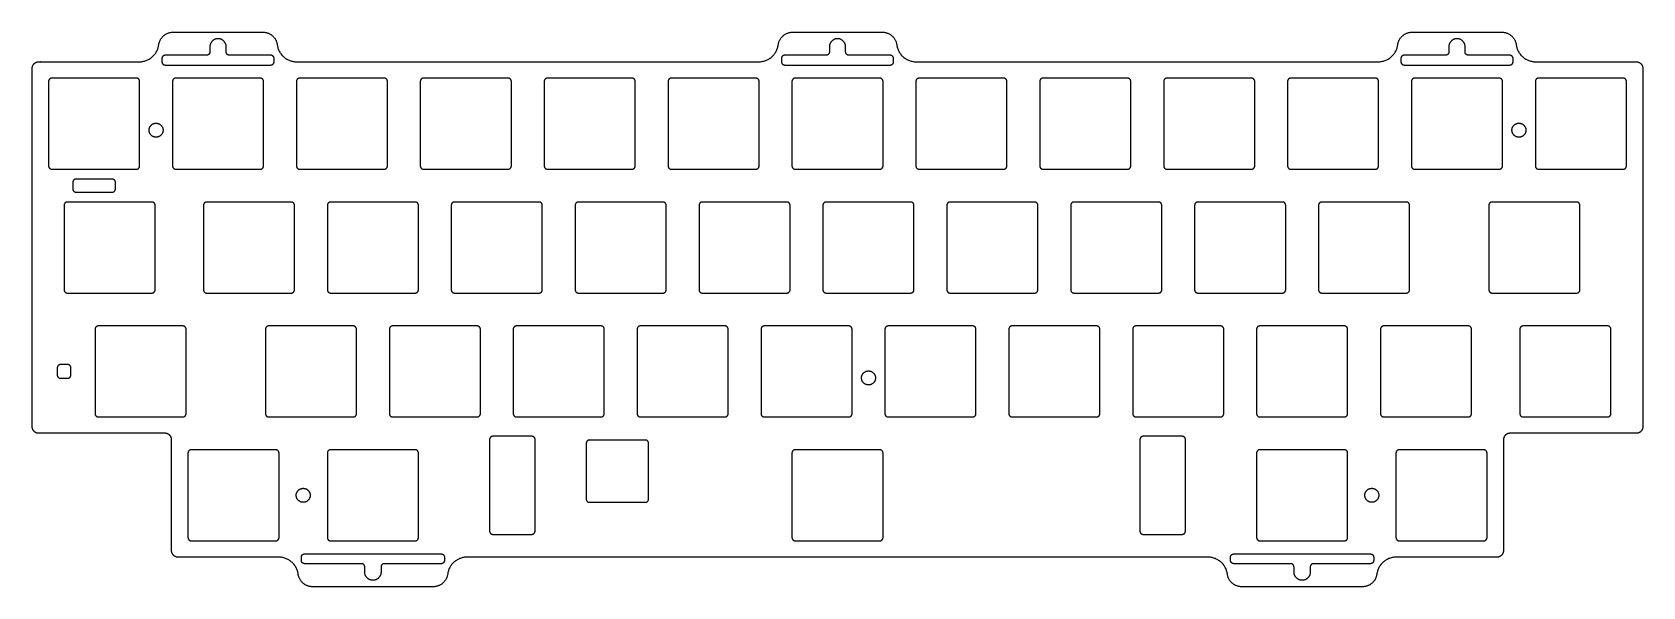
# Model space of a CAD drawing. Header units: millimetres. Extents: x -1987 to -1739, y 250 to 336.
import ezdxf

# ---------------------------------------------------------------- set-up
doc = ezdxf.new("R2010")
doc.units = ezdxf.units.MM
doc.layers.add('默认', color=7, linetype='Continuous', true_color=0xffffff)

msp = doc.modelspace()

# ---------------------------------------------------------------- linework, layer by layer
at = {"layer": '默认'}
for p, q in [((-1959.81, 331.96), (-1966.18, 331.96)), ((-1949.94, 331.96), (-1956.31, 331.96)), ((-1864.56, 331.96), (-1870.93, 331.96)), ((-1854.69, 331.96), (-1861.06, 331.96)), ((-1769.31, 331.96), (-1775.68, 331.96)), ((-1759.44, 331.96), (-1765.81, 331.96)), ((-1966.68, 331.46), (-1966.68, 330.96)), ((-1966.18, 330.46), (-1949.94, 330.46)), ((-1949.44, 330.96), (-1949.44, 331.46)), ((-1871.43, 331.46), (-1871.43, 330.96)), ((-1870.93, 330.46), (-1854.69, 330.46)), ((-1854.19, 330.96), (-1854.19, 331.46)), ((-1776.18, 331.46), (-1776.18, 330.96)), ((-1775.68, 330.46), (-1759.44, 330.46)), ((-1758.94, 330.96), (-1758.94, 331.46)), ((-1980.4, 312.41), (-1980.4, 311.41)), ((-1974.33, 312.91), (-1979.9, 312.91)), ((-1973.83, 311.41), (-1973.83, 312.41)), ((-1979.9, 310.91), (-1974.33, 310.91)), ((-1944.75, 255.27), (-1923.75, 255.27)), ((-1801.88, 255.27), (-1780.87, 255.27)), ((-1945.25, 254.27), (-1945.25, 254.77)), ((-1936, 253.77), (-1944.75, 253.77)), ((-1923.75, 253.77), (-1932.5, 253.77)), ((-1923.25, 254.77), (-1923.25, 254.27)), ((-1802.38, 254.27), (-1802.38, 254.77)), ((-1793.12, 253.77), (-1801.88, 253.77)), ((-1780.88, 253.77), (-1789.62, 253.77)), ((-1780.37, 254.77), (-1780.37, 254.27))]:
    msp.add_line(p, q, dxfattribs=at)
for points in [[(-1981.18, 284.39), (-1981.73, 284.39), (-1982.28, 284.39)], [(-1982.28, 282.29), (-1981.73, 282.29), (-1981.18, 282.29)], [(-1892.36, 272.79), (-1900.94, 272.79)], [(-1901.44, 272.29), (-1901.44, 263.71)], [(-1891.86, 263.71), (-1891.86, 272.29)], [(-1900.94, 263.21), (-1892.36, 263.21)]]:
    msp.add_lwpolyline(points, dxfattribs=at)
for points, weights in [([(-1967.17, 333.56), (-1966.91, 335.51), (-1964.94, 335.51)], [1, 0.752772652709, 1]), ([(-1951.18, 335.51), (-1949.21, 335.51), (-1948.95, 333.56)], [1, 0.752772652709, 1]), ([(-1871.92, 333.56), (-1871.66, 335.51), (-1869.69, 335.51)], [1, 0.752772652709, 1]), ([(-1855.93, 335.51), (-1853.96, 335.51), (-1853.7, 333.56)], [1, 0.752772652709, 1]), ([(-1776.67, 333.56), (-1776.41, 335.51), (-1774.44, 335.51)], [1, 0.752772652709, 1]), ([(-1760.68, 335.51), (-1758.71, 335.51), (-1758.45, 333.56)], [1, 0.752772652709, 1]), ([(-1970.15, 330.96), (-1967.52, 330.96), (-1967.17, 333.56)], [1, 0.752772652709, 1]), ([(-1966.18, 331.96), (-1966.68, 331.96), (-1966.68, 331.46)], [1, 0.707106781187, 1]), ([(-1959.31, 332.46), (-1959.31, 331.96), (-1959.81, 331.96)], [1, 0.707106781187, 1]), ([(-1956.31, 331.96), (-1956.81, 331.96), (-1956.81, 332.46)], [1, 0.707106781187, 1]), ([(-1948.95, 333.56), (-1948.6, 330.96), (-1945.98, 330.96)], [1, 0.752772652709, 1]), ([(-1874.9, 330.96), (-1872.27, 330.96), (-1871.92, 333.56)], [1, 0.752772652709, 1]), ([(-1870.93, 331.96), (-1871.43, 331.96), (-1871.43, 331.46)], [1, 0.707106781187, 1]), ([(-1864.06, 332.46), (-1864.06, 331.96), (-1864.56, 331.96)], [1, 0.707106781187, 1]), ([(-1861.06, 331.96), (-1861.56, 331.96), (-1861.56, 332.46)], [1, 0.707106781187, 1]), ([(-1853.7, 333.56), (-1853.35, 330.96), (-1850.73, 330.96)], [1, 0.752772652709, 1]), ([(-1779.65, 330.96), (-1777.02, 330.96), (-1776.67, 333.56)], [1, 0.752772652709, 1]), ([(-1775.68, 331.96), (-1776.18, 331.96), (-1776.18, 331.46)], [1, 0.707106781187, 1]), ([(-1768.81, 332.46), (-1768.81, 331.96), (-1769.31, 331.96)], [1, 0.707106781187, 1]), ([(-1765.81, 331.96), (-1766.31, 331.96), (-1766.31, 332.46)], [1, 0.707106781187, 1]), ([(-1758.45, 333.56), (-1758.1, 330.96), (-1755.48, 330.96)], [1, 0.752772652709, 1]), ([(-1986.63, 329.96), (-1986.63, 330.96), (-1985.63, 330.96)], [1, 0.707106781187, 1]), ([(-1966.68, 330.96), (-1966.68, 330.46), (-1966.18, 330.46)], [1, 0.707106781187, 1]), ([(-1949.94, 330.46), (-1949.44, 330.46), (-1949.44, 330.96)], [1, 0.707106781187, 1]), ([(-1871.43, 330.96), (-1871.43, 330.46), (-1870.93, 330.46)], [1, 0.707106781187, 1]), ([(-1854.69, 330.46), (-1854.19, 330.46), (-1854.19, 330.96)], [1, 0.707106781187, 1]), ([(-1776.18, 330.96), (-1776.18, 330.46), (-1775.68, 330.46)], [1, 0.707106781187, 1]), ([(-1759.44, 330.46), (-1758.94, 330.46), (-1758.94, 330.96)], [1, 0.707106781187, 1]), ([(-1739.99, 330.96), (-1738.99, 330.96), (-1738.99, 329.96)], [1, 0.707106781187, 1]), ([(-1983.61, 328.44), (-1984.11, 328.44), (-1984.11, 327.94)], [1, 0.707106781186, 1]), ([(-1970.11, 327.94), (-1970.11, 328.44), (-1970.61, 328.44)], [1, 0.707106781187, 1]), ([(-1964.56, 328.44), (-1965.06, 328.44), (-1965.06, 327.94)], [1, 0.707106781187, 1]), ([(-1951.06, 327.94), (-1951.06, 328.44), (-1951.56, 328.44)], [1, 0.707106781186, 1]), ([(-1945.51, 328.44), (-1946.01, 328.44), (-1946.01, 327.94)], [1, 0.707106781187, 1]), ([(-1932.01, 327.94), (-1932.01, 328.44), (-1932.51, 328.44)], [1, 0.707106781186, 1]), ([(-1926.46, 328.44), (-1926.96, 328.44), (-1926.96, 327.94)], [1, 0.707106781186, 1]), ([(-1912.96, 327.94), (-1912.96, 328.44), (-1913.46, 328.44)], [1, 0.707106781187, 1]), ([(-1907.41, 328.44), (-1907.91, 328.44), (-1907.91, 327.94)], [1, 0.707106781187, 1]), ([(-1893.91, 327.94), (-1893.91, 328.44), (-1894.41, 328.44)], [1, 0.707106781186, 1]), ([(-1888.36, 328.44), (-1888.86, 328.44), (-1888.86, 327.94)], [1, 0.707106781186, 1]), ([(-1874.86, 327.94), (-1874.86, 328.44), (-1875.36, 328.44)], [1, 0.707106781187, 1]), ([(-1869.31, 328.44), (-1869.81, 328.44), (-1869.81, 327.94)], [1, 0.707106781186, 1]), ([(-1855.81, 327.94), (-1855.81, 328.44), (-1856.31, 328.44)], [1, 0.707106781186, 1]), ([(-1850.26, 328.44), (-1850.76, 328.44), (-1850.76, 327.94)], [1, 0.707106781187, 1]), ([(-1836.76, 327.94), (-1836.76, 328.44), (-1837.26, 328.44)], [1, 0.707106781187, 1]), ([(-1831.21, 328.44), (-1831.71, 328.44), (-1831.71, 327.94)], [1, 0.707106781186, 1]), ([(-1817.71, 327.94), (-1817.71, 328.44), (-1818.21, 328.44)], [1, 0.707106781186, 1]), ([(-1812.16, 328.44), (-1812.66, 328.44), (-1812.66, 327.94)], [1, 0.707106781186, 1]), ([(-1798.66, 327.94), (-1798.66, 328.44), (-1799.16, 328.44)], [1, 0.707106781186, 1]), ([(-1793.11, 328.44), (-1793.61, 328.44), (-1793.61, 327.94)], [1, 0.707106781186, 1]), ([(-1779.61, 327.94), (-1779.61, 328.44), (-1780.11, 328.44)], [1, 0.707106781186, 1]), ([(-1774.06, 328.44), (-1774.56, 328.44), (-1774.56, 327.94)], [1, 0.707106781187, 1]), ([(-1760.56, 327.94), (-1760.56, 328.44), (-1761.06, 328.44)], [1, 0.707106781187, 1]), ([(-1755.01, 328.44), (-1755.51, 328.44), (-1755.51, 327.94)], [1, 0.707106781186, 1]), ([(-1741.51, 327.94), (-1741.51, 328.44), (-1742.01, 328.44)], [1, 0.707106781187, 1]), ([(-1984.11, 314.94), (-1984.11, 314.44), (-1983.61, 314.44)], [1, 0.707106781186, 1]), ([(-1970.61, 314.44), (-1970.11, 314.44), (-1970.11, 314.94)], [1, 0.707106781187, 1]), ([(-1965.06, 314.94), (-1965.06, 314.44), (-1964.56, 314.44)], [1, 0.707106781187, 1]), ([(-1951.56, 314.44), (-1951.06, 314.44), (-1951.06, 314.94)], [1, 0.707106781187, 1]), ([(-1946.01, 314.94), (-1946.01, 314.44), (-1945.51, 314.44)], [1, 0.707106781186, 1]), ([(-1932.51, 314.44), (-1932.01, 314.44), (-1932.01, 314.94)], [1, 0.707106781187, 1]), ([(-1926.96, 314.94), (-1926.96, 314.44), (-1926.46, 314.44)], [1, 0.707106781187, 1]), ([(-1913.46, 314.44), (-1912.96, 314.44), (-1912.96, 314.94)], [1, 0.707106781186, 1]), ([(-1907.91, 314.94), (-1907.91, 314.44), (-1907.41, 314.44)], [1, 0.707106781186, 1]), ([(-1894.41, 314.44), (-1893.91, 314.44), (-1893.91, 314.94)], [1, 0.707106781187, 1]), ([(-1888.86, 314.94), (-1888.86, 314.44), (-1888.36, 314.44)], [1, 0.707106781187, 1]), ([(-1875.36, 314.44), (-1874.86, 314.44), (-1874.86, 314.94)], [1, 0.707106781187, 1]), ([(-1869.81, 314.94), (-1869.81, 314.44), (-1869.31, 314.44)], [1, 0.707106781186, 1]), ([(-1856.31, 314.44), (-1855.81, 314.44), (-1855.81, 314.94)], [1, 0.707106781186, 1]), ([(-1850.76, 314.94), (-1850.76, 314.44), (-1850.26, 314.44)], [1, 0.707106781187, 1]), ([(-1837.26, 314.44), (-1836.76, 314.44), (-1836.76, 314.94)], [1, 0.707106781187, 1]), ([(-1831.71, 314.94), (-1831.71, 314.44), (-1831.21, 314.44)], [1, 0.707106781186, 1]), ([(-1818.21, 314.44), (-1817.71, 314.44), (-1817.71, 314.94)], [1, 0.707106781187, 1]), ([(-1812.66, 314.94), (-1812.66, 314.44), (-1812.16, 314.44)], [1, 0.707106781186, 1]), ([(-1799.16, 314.44), (-1798.66, 314.44), (-1798.66, 314.94)], [1, 0.707106781186, 1]), ([(-1793.61, 314.94), (-1793.61, 314.44), (-1793.11, 314.44)], [1, 0.707106781187, 1]), ([(-1780.11, 314.44), (-1779.61, 314.44), (-1779.61, 314.94)], [1, 0.707106781186, 1]), ([(-1774.56, 314.94), (-1774.56, 314.44), (-1774.06, 314.44)], [1, 0.707106781188, 1]), ([(-1761.06, 314.44), (-1760.56, 314.44), (-1760.56, 314.94)], [1, 0.707106781187, 1]), ([(-1755.51, 314.94), (-1755.51, 314.44), (-1755.01, 314.44)], [1, 0.707106781186, 1]), ([(-1742.01, 314.44), (-1741.51, 314.44), (-1741.51, 314.94)], [1, 0.707106781187, 1]), ([(-1979.9, 312.91), (-1980.4, 312.91), (-1980.4, 312.41)], [1, 0.707106781187, 1]), ([(-1973.83, 312.41), (-1973.83, 312.91), (-1974.33, 312.91)], [1, 0.707106781187, 1]), ([(-1980.4, 311.41), (-1980.4, 310.91), (-1979.9, 310.91)], [1, 0.707106781187, 1]), ([(-1974.33, 310.91), (-1973.83, 310.91), (-1973.83, 311.41)], [1, 0.707106781186, 1]), ([(-1981.23, 309.39), (-1981.73, 309.39), (-1981.73, 308.89)], [1, 0.707106781186, 1]), ([(-1967.73, 308.89), (-1967.73, 309.39), (-1968.23, 309.39)], [1, 0.707106781187, 1]), ([(-1959.8, 309.39), (-1960.3, 309.39), (-1960.3, 308.89)], [1, 0.707106781186, 1]), ([(-1946.3, 308.89), (-1946.3, 309.39), (-1946.8, 309.39)], [1, 0.707106781187, 1]), ([(-1940.75, 309.39), (-1941.25, 309.39), (-1941.25, 308.89)], [1, 0.707106781187, 1]), ([(-1927.25, 308.89), (-1927.25, 309.39), (-1927.75, 309.39)], [1, 0.707106781187, 1]), ([(-1921.7, 309.39), (-1922.2, 309.39), (-1922.2, 308.89)], [1, 0.707106781187, 1]), ([(-1908.2, 308.89), (-1908.2, 309.39), (-1908.7, 309.39)], [1, 0.707106781187, 1]), ([(-1902.65, 309.39), (-1903.15, 309.39), (-1903.15, 308.89)], [1, 0.707106781186, 1]), ([(-1889.15, 308.89), (-1889.15, 309.39), (-1889.65, 309.39)], [1, 0.707106781187, 1]), ([(-1883.6, 309.39), (-1884.1, 309.39), (-1884.1, 308.89)], [1, 0.707106781186, 1]), ([(-1870.1, 308.89), (-1870.1, 309.39), (-1870.6, 309.39)], [1, 0.707106781186, 1]), ([(-1864.55, 309.39), (-1865.05, 309.39), (-1865.05, 308.89)], [1, 0.707106781186, 1]), ([(-1851.05, 308.89), (-1851.05, 309.39), (-1851.55, 309.39)], [1, 0.707106781187, 1]), ([(-1845.5, 309.39), (-1846, 309.39), (-1846, 308.89)], [1, 0.707106781186, 1]), ([(-1832, 308.89), (-1832, 309.39), (-1832.5, 309.39)], [1, 0.707106781188, 1]), ([(-1826.45, 309.39), (-1826.95, 309.39), (-1826.95, 308.89)], [1, 0.707106781187, 1]), ([(-1812.95, 308.89), (-1812.95, 309.39), (-1813.45, 309.39)], [1, 0.707106781187, 1]), ([(-1807.4, 309.39), (-1807.9, 309.39), (-1807.9, 308.89)], [1, 0.707106781186, 1]), ([(-1793.9, 308.89), (-1793.9, 309.39), (-1794.4, 309.39)], [1, 0.707106781187, 1]), ([(-1788.35, 309.39), (-1788.85, 309.39), (-1788.85, 308.89)], [1, 0.707106781186, 1]), ([(-1774.85, 308.89), (-1774.85, 309.39), (-1775.35, 309.39)], [1, 0.707106781187, 1]), ([(-1762.16, 309.39), (-1762.66, 309.39), (-1762.66, 308.89)], [1, 0.707106781186, 1]), ([(-1748.66, 308.89), (-1748.66, 309.39), (-1749.16, 309.39)], [1, 0.707106781187, 1]), ([(-1981.73, 295.89), (-1981.73, 295.39), (-1981.23, 295.39)], [1, 0.707106781186, 1]), ([(-1968.23, 295.39), (-1967.73, 295.39), (-1967.73, 295.89)], [1, 0.707106781187, 1]), ([(-1960.3, 295.89), (-1960.3, 295.39), (-1959.8, 295.39)], [1, 0.707106781186, 1]), ([(-1946.8, 295.39), (-1946.3, 295.39), (-1946.3, 295.89)], [1, 0.707106781187, 1]), ([(-1941.25, 295.89), (-1941.25, 295.39), (-1940.75, 295.39)], [1, 0.707106781186, 1]), ([(-1927.75, 295.39), (-1927.25, 295.39), (-1927.25, 295.89)], [1, 0.707106781187, 1]), ([(-1922.2, 295.89), (-1922.2, 295.39), (-1921.7, 295.39)], [1, 0.707106781187, 1]), ([(-1908.7, 295.39), (-1908.2, 295.39), (-1908.2, 295.89)], [1, 0.707106781186, 1]), ([(-1903.15, 295.89), (-1903.15, 295.39), (-1902.65, 295.39)], [1, 0.707106781186, 1]), ([(-1889.65, 295.39), (-1889.15, 295.39), (-1889.15, 295.89)], [1, 0.707106781187, 1]), ([(-1884.1, 295.89), (-1884.1, 295.39), (-1883.6, 295.39)], [1, 0.707106781186, 1]), ([(-1870.6, 295.39), (-1870.1, 295.39), (-1870.1, 295.89)], [1, 0.707106781185, 1]), ([(-1865.05, 295.89), (-1865.05, 295.39), (-1864.55, 295.39)], [1, 0.707106781186, 1]), ([(-1851.55, 295.39), (-1851.05, 295.39), (-1851.05, 295.89)], [1, 0.707106781186, 1]), ([(-1846, 295.89), (-1846, 295.39), (-1845.5, 295.39)], [1, 0.707106781187, 1]), ([(-1832.5, 295.39), (-1832, 295.39), (-1832, 295.89)], [1, 0.707106781188, 1]), ([(-1826.95, 295.89), (-1826.95, 295.39), (-1826.45, 295.39)], [1, 0.707106781185, 1]), ([(-1813.45, 295.39), (-1812.95, 295.39), (-1812.95, 295.89)], [1, 0.707106781187, 1]), ([(-1807.9, 295.89), (-1807.9, 295.39), (-1807.4, 295.39)], [1, 0.707106781186, 1]), ([(-1794.4, 295.39), (-1793.9, 295.39), (-1793.9, 295.89)], [1, 0.707106781187, 1]), ([(-1788.85, 295.89), (-1788.85, 295.39), (-1788.35, 295.39)], [1, 0.707106781186, 1]), ([(-1775.35, 295.39), (-1774.85, 295.39), (-1774.85, 295.89)], [1, 0.707106781187, 1]), ([(-1762.66, 295.89), (-1762.66, 295.39), (-1762.16, 295.39)], [1, 0.707106781186, 1]), ([(-1749.16, 295.39), (-1748.66, 295.39), (-1748.66, 295.89)], [1, 0.707106781187, 1]), ([(-1976.47, 290.33), (-1976.97, 290.33), (-1976.97, 289.83)], [1, 0.707106781186, 1]), ([(-1962.97, 289.83), (-1962.97, 290.33), (-1963.47, 290.33)], [1, 0.707106781187, 1]), ([(-1950.27, 290.33), (-1950.77, 290.33), (-1950.77, 289.83)], [1, 0.707106781187, 1]), ([(-1936.77, 289.83), (-1936.77, 290.33), (-1937.27, 290.33)], [1, 0.707106781186, 1]), ([(-1931.22, 290.33), (-1931.72, 290.33), (-1931.72, 289.83)], [1, 0.707106781187, 1]), ([(-1917.72, 289.83), (-1917.72, 290.33), (-1918.22, 290.33)], [1, 0.707106781187, 1]), ([(-1912.17, 290.33), (-1912.67, 290.33), (-1912.67, 289.83)], [1, 0.707106781187, 1]), ([(-1898.67, 289.83), (-1898.67, 290.33), (-1899.17, 290.33)], [1, 0.707106781188, 1]), ([(-1893.12, 290.33), (-1893.62, 290.33), (-1893.62, 289.83)], [1, 0.707106781186, 1]), ([(-1879.62, 289.83), (-1879.62, 290.33), (-1880.12, 290.33)], [1, 0.707106781187, 1]), ([(-1874.07, 290.33), (-1874.57, 290.33), (-1874.57, 289.83)], [1, 0.707106781187, 1]), ([(-1860.57, 289.83), (-1860.57, 290.33), (-1861.07, 290.33)], [1, 0.707106781187, 1]), ([(-1855.02, 290.33), (-1855.52, 290.33), (-1855.52, 289.83)], [1, 0.707106781186, 1]), ([(-1841.52, 289.83), (-1841.52, 290.33), (-1842.02, 290.33)], [1, 0.707106781187, 1]), ([(-1835.97, 290.33), (-1836.47, 290.33), (-1836.47, 289.83)], [1, 0.707106781186, 1]), ([(-1822.47, 289.83), (-1822.47, 290.33), (-1822.97, 290.33)], [1, 0.707106781188, 1]), ([(-1816.92, 290.33), (-1817.42, 290.33), (-1817.42, 289.83)], [1, 0.707106781187, 1]), ([(-1803.42, 289.83), (-1803.42, 290.33), (-1803.92, 290.33)], [1, 0.707106781186, 1]), ([(-1797.87, 290.33), (-1798.37, 290.33), (-1798.37, 289.83)], [1, 0.707106781186, 1]), ([(-1784.37, 289.83), (-1784.37, 290.33), (-1784.87, 290.33)], [1, 0.707106781186, 1]), ([(-1778.82, 290.33), (-1779.32, 290.33), (-1779.32, 289.83)], [1, 0.707106781187, 1]), ([(-1765.32, 289.83), (-1765.32, 290.33), (-1765.82, 290.33)], [1, 0.707106781185, 1]), ([(-1757.39, 290.33), (-1757.89, 290.33), (-1757.89, 289.83)], [1, 0.707106781186, 1]), ([(-1743.89, 289.83), (-1743.89, 290.33), (-1744.39, 290.33)], [1, 0.707106781187, 1]), ([(-1982.28, 284.39), (-1982.78, 284.39), (-1982.78, 283.89)], [1, 0.707106781187, 1]), ([(-1982.78, 282.79), (-1982.78, 282.29), (-1982.28, 282.29)], [1, 0.707106781187, 1]), ([(-1980.68, 283.89), (-1980.68, 284.39), (-1981.18, 284.39)], [1, 0.707106781187, 1]), ([(-1981.18, 282.29), (-1980.68, 282.29), (-1980.68, 282.79)], [1, 0.707106781187, 1]), ([(-1976.97, 276.84), (-1976.97, 276.34), (-1976.47, 276.34)], [1, 0.707106781186, 1]), ([(-1963.47, 276.34), (-1962.97, 276.34), (-1962.97, 276.84)], [1, 0.707106781187, 1]), ([(-1950.77, 276.84), (-1950.77, 276.34), (-1950.27, 276.34)], [1, 0.707106781186, 1]), ([(-1937.27, 276.34), (-1936.77, 276.34), (-1936.77, 276.84)], [1, 0.707106781186, 1]), ([(-1931.72, 276.84), (-1931.72, 276.34), (-1931.22, 276.34)], [1, 0.707106781186, 1]), ([(-1918.22, 276.34), (-1917.72, 276.34), (-1917.72, 276.84)], [1, 0.707106781186, 1]), ([(-1912.67, 276.84), (-1912.67, 276.34), (-1912.17, 276.34)], [1, 0.707106781186, 1]), ([(-1899.17, 276.34), (-1898.67, 276.34), (-1898.67, 276.84)], [1, 0.707106781186, 1]), ([(-1893.62, 276.84), (-1893.62, 276.34), (-1893.12, 276.34)], [1, 0.707106781186, 1]), ([(-1880.12, 276.34), (-1879.62, 276.34), (-1879.62, 276.84)], [1, 0.707106781186, 1]), ([(-1874.57, 276.84), (-1874.57, 276.34), (-1874.07, 276.34)], [1, 0.707106781186, 1]), ([(-1861.07, 276.34), (-1860.57, 276.34), (-1860.57, 276.84)], [1, 0.707106781186, 1]), ([(-1855.52, 276.84), (-1855.52, 276.34), (-1855.02, 276.34)], [1, 0.707106781186, 1]), ([(-1842.02, 276.34), (-1841.52, 276.34), (-1841.52, 276.84)], [1, 0.707106781186, 1]), ([(-1836.47, 276.84), (-1836.47, 276.34), (-1835.97, 276.34)], [1, 0.707106781185, 1]), ([(-1822.97, 276.34), (-1822.47, 276.34), (-1822.47, 276.84)], [1, 0.707106781186, 1]), ([(-1817.42, 276.84), (-1817.42, 276.34), (-1816.92, 276.34)], [1, 0.707106781186, 1]), ([(-1803.92, 276.34), (-1803.42, 276.34), (-1803.42, 276.84)], [1, 0.707106781186, 1]), ([(-1798.37, 276.84), (-1798.37, 276.34), (-1797.87, 276.34)], [1, 0.707106781186, 1]), ([(-1784.87, 276.34), (-1784.37, 276.34), (-1784.37, 276.84)], [1, 0.707106781186, 1]), ([(-1779.32, 276.84), (-1779.32, 276.34), (-1778.82, 276.34)], [1, 0.707106781187, 1]), ([(-1765.82, 276.34), (-1765.32, 276.34), (-1765.32, 276.84)], [1, 0.707106781187, 1]), ([(-1757.89, 276.84), (-1757.89, 276.34), (-1757.39, 276.34)], [1, 0.707106781186, 1]), ([(-1744.39, 276.34), (-1743.89, 276.34), (-1743.89, 276.84)], [1, 0.707106781187, 1]), ([(-1985.63, 273.82), (-1986.63, 273.82), (-1986.63, 274.82)], [1, 0.707106781187, 1]), ([(-1965.2, 272.82), (-1965.2, 273.82), (-1966.2, 273.82)], [1, 0.707106781187, 1]), ([(-1909.31, 272.86), (-1909.31, 273.36), (-1909.81, 273.36)], [1, 0.707106781187, 1]), ([(-1900.94, 272.79), (-1901.44, 272.79), (-1901.44, 272.29)], [1, 0.707106781187, 1]), ([(-1891.86, 272.29), (-1891.86, 272.79), (-1892.36, 272.79)], [1, 0.707106781187, 1]), ([(-1809.31, 272.86), (-1809.31, 273.36), (-1809.81, 273.36)], [1, 0.707106781187, 1]), ([(-1759.42, 273.82), (-1760.42, 273.82), (-1760.42, 272.82)], [1, 0.707106781187, 1]), ([(-1738.99, 274.82), (-1738.99, 273.82), (-1739.99, 273.82)], [1, 0.707106781187, 1]), ([(-1962.18, 271.29), (-1962.68, 271.29), (-1962.68, 270.79)], [1, 0.707106781186, 1]), ([(-1948.68, 270.79), (-1948.68, 271.29), (-1949.18, 271.29)], [1, 0.707106781187, 1]), ([(-1940.75, 271.29), (-1941.25, 271.29), (-1941.25, 270.79)], [1, 0.707106781186, 1]), ([(-1927.25, 270.79), (-1927.25, 271.29), (-1927.75, 271.29)], [1, 0.707106781187, 1]), ([(-1869.31, 271.29), (-1869.81, 271.29), (-1869.81, 270.79)], [1, 0.707106781186, 1]), ([(-1855.81, 270.79), (-1855.81, 271.29), (-1856.31, 271.29)], [1, 0.707106781187, 1]), ([(-1797.87, 271.29), (-1798.37, 271.29), (-1798.37, 270.79)], [1, 0.707106781186, 1]), ([(-1784.37, 270.79), (-1784.37, 271.29), (-1784.87, 271.29)], [1, 0.707106781187, 1]), ([(-1776.44, 271.29), (-1776.94, 271.29), (-1776.94, 270.79)], [1, 0.707106781186, 1]), ([(-1762.94, 270.79), (-1762.94, 271.29), (-1763.44, 271.29)], [1, 0.707106781187, 1]), ([(-1901.44, 263.71), (-1901.44, 263.21), (-1900.94, 263.21)], [1, 0.707106781187, 1]), ([(-1892.36, 263.21), (-1891.86, 263.21), (-1891.86, 263.71)], [1, 0.707106781187, 1]), ([(-1962.68, 257.79), (-1962.68, 257.29), (-1962.18, 257.29)], [1, 0.707106781186, 1]), ([(-1949.18, 257.29), (-1948.68, 257.29), (-1948.68, 257.79)], [1, 0.707106781187, 1]), ([(-1941.25, 257.79), (-1941.25, 257.29), (-1940.75, 257.29)], [1, 0.707106781186, 1]), ([(-1927.75, 257.29), (-1927.25, 257.29), (-1927.25, 257.79)], [1, 0.707106781187, 1]), ([(-1916.31, 258.78), (-1916.31, 258.28), (-1915.81, 258.28)], [1, 0.707106781187, 1]), ([(-1909.81, 258.28), (-1909.31, 258.28), (-1909.31, 258.78)], [1, 0.707106781187, 1]), ([(-1869.81, 257.79), (-1869.81, 257.29), (-1869.31, 257.29)], [1, 0.707106781186, 1]), ([(-1856.31, 257.29), (-1855.81, 257.29), (-1855.81, 257.79)], [1, 0.707106781187, 1]), ([(-1816.31, 258.78), (-1816.31, 258.28), (-1815.81, 258.28)], [1, 0.707106781187, 1]), ([(-1809.81, 258.28), (-1809.31, 258.28), (-1809.31, 258.78)], [1, 0.707106781187, 1]), ([(-1798.37, 257.79), (-1798.37, 257.29), (-1797.87, 257.29)], [1, 0.707106781186, 1]), ([(-1784.87, 257.29), (-1784.37, 257.29), (-1784.37, 257.79)], [1, 0.707106781187, 1]), ([(-1776.94, 257.79), (-1776.94, 257.29), (-1776.44, 257.29)], [1, 0.707106781186, 1]), ([(-1763.44, 257.29), (-1762.94, 257.29), (-1762.94, 257.79)], [1, 0.707106781187, 1]), ([(-1964.2, 254.77), (-1965.2, 254.77), (-1965.2, 255.77)], [1, 0.707106781187, 1]), ([(-1945.25, 254.77), (-1945.25, 255.27), (-1944.75, 255.27)], [1, 0.707106781187, 1]), ([(-1923.75, 255.27), (-1923.25, 255.27), (-1923.25, 254.77)], [1, 0.707106781187, 1]), ([(-1802.38, 254.77), (-1802.38, 255.27), (-1801.88, 255.27)], [1, 0.707106781187, 1]), ([(-1780.87, 255.27), (-1780.37, 255.27), (-1780.37, 254.77)], [1, 0.707106781187, 1]), ([(-1760.42, 255.77), (-1760.42, 254.77), (-1761.42, 254.77)], [1, 0.707106781187, 1]), ([(-1945.74, 252.17), (-1946.09, 254.77), (-1948.72, 254.77)], [1, 0.752772652709, 1]), ([(-1944.75, 253.77), (-1945.25, 253.77), (-1945.25, 254.27)], [1, 0.707106781187, 1]), ([(-1935.5, 253.27), (-1935.5, 253.77), (-1936, 253.77)], [1, 0.707106781187, 1]), ([(-1932.5, 253.77), (-1933, 253.77), (-1933, 253.27)], [1, 0.707106781187, 1]), ([(-1919.78, 254.77), (-1922.4, 254.77), (-1922.75, 252.17)], [1, 0.752772652709, 1]), ([(-1802.87, 252.17), (-1803.22, 254.77), (-1805.84, 254.77)], [1, 0.752772652709, 1]), ([(-1801.88, 253.77), (-1802.38, 253.77), (-1802.38, 254.27)], [1, 0.707106781187, 1]), ([(-1792.62, 253.27), (-1792.62, 253.77), (-1793.12, 253.77)], [1, 0.707106781187, 1]), ([(-1789.62, 253.77), (-1790.12, 253.77), (-1790.12, 253.27)], [1, 0.707106781187, 1]), ([(-1776.91, 254.77), (-1779.53, 254.77), (-1779.88, 252.17)], [1, 0.752772652709, 1]), ([(-1943.51, 250.22), (-1945.48, 250.22), (-1945.74, 252.17)], [1, 0.752772652709, 1]), ([(-1922.75, 252.17), (-1923.02, 250.22), (-1924.98, 250.22)], [1, 0.752772652709, 1]), ([(-1800.64, 250.22), (-1802.61, 250.22), (-1802.87, 252.17)], [1, 0.752772652709, 1]), ([(-1779.88, 252.17), (-1780.14, 250.22), (-1782.11, 250.22)], [1, 0.752772652709, 1])]:
    msp.add_rational_spline(points, weights, degree=2, dxfattribs=at)
for points in [[(-1964.94, 335.51), (-1958.06, 335.51), (-1951.18, 335.51)], [(-1869.69, 335.51), (-1862.81, 335.51), (-1855.93, 335.51)], [(-1774.44, 335.51), (-1767.56, 335.51), (-1760.68, 335.51)], [(-1959.31, 333.26), (-1959.31, 332.86), (-1959.31, 332.46)], [(-1956.81, 332.46), (-1956.81, 332.86), (-1956.81, 333.26)], [(-1864.06, 333.26), (-1864.06, 332.86), (-1864.06, 332.46)], [(-1861.56, 332.46), (-1861.56, 332.86), (-1861.56, 333.26)], [(-1768.81, 333.26), (-1768.81, 332.86), (-1768.81, 332.46)], [(-1766.31, 332.46), (-1766.31, 332.86), (-1766.31, 333.26)], [(-1986.63, 274.82), (-1986.63, 302.39), (-1986.63, 329.96)], [(-1985.63, 330.96), (-1984.34, 330.96), (-1970.15, 330.96)], [(-1945.98, 330.96), (-1915.2, 330.96), (-1874.9, 330.96)], [(-1850.73, 330.96), (-1810.47, 330.96), (-1779.65, 330.96)], [(-1755.48, 330.96), (-1746.28, 330.96), (-1739.99, 330.96)], [(-1738.99, 329.96), (-1738.99, 302.39), (-1738.99, 274.82)], [(-1984.11, 327.94), (-1984.11, 321.44), (-1984.11, 314.94)], [(-1970.61, 328.44), (-1977.11, 328.44), (-1983.61, 328.44)], [(-1970.11, 314.94), (-1970.11, 321.44), (-1970.11, 327.94)], [(-1965.06, 327.94), (-1965.06, 321.44), (-1965.06, 314.94)], [(-1951.56, 328.44), (-1958.06, 328.44), (-1964.56, 328.44)], [(-1951.06, 314.94), (-1951.06, 321.44), (-1951.06, 327.94)], [(-1946.01, 327.94), (-1946.01, 321.44), (-1946.01, 314.94)], [(-1932.51, 328.44), (-1939.01, 328.44), (-1945.51, 328.44)], [(-1932.01, 314.94), (-1932.01, 321.44), (-1932.01, 327.94)], [(-1926.96, 327.94), (-1926.96, 321.44), (-1926.96, 314.94)], [(-1913.46, 328.44), (-1919.96, 328.44), (-1926.46, 328.44)], [(-1912.96, 314.94), (-1912.96, 321.44), (-1912.96, 327.94)], [(-1907.91, 327.94), (-1907.91, 321.44), (-1907.91, 314.94)], [(-1894.41, 328.44), (-1900.91, 328.44), (-1907.41, 328.44)], [(-1893.91, 314.94), (-1893.91, 321.44), (-1893.91, 327.94)], [(-1888.86, 327.94), (-1888.86, 321.44), (-1888.86, 314.94)], [(-1875.36, 328.44), (-1881.86, 328.44), (-1888.36, 328.44)], [(-1874.86, 314.94), (-1874.86, 321.44), (-1874.86, 327.94)], [(-1869.81, 327.94), (-1869.81, 321.44), (-1869.81, 314.94)], [(-1856.31, 328.44), (-1862.81, 328.44), (-1869.31, 328.44)], [(-1855.81, 314.94), (-1855.81, 321.44), (-1855.81, 327.94)], [(-1850.76, 327.94), (-1850.76, 321.44), (-1850.76, 314.94)], [(-1837.26, 328.44), (-1843.76, 328.44), (-1850.26, 328.44)], [(-1836.76, 314.94), (-1836.76, 321.44), (-1836.76, 327.94)], [(-1831.71, 327.94), (-1831.71, 321.44), (-1831.71, 314.94)], [(-1818.21, 328.44), (-1824.71, 328.44), (-1831.21, 328.44)], [(-1817.71, 314.94), (-1817.71, 321.44), (-1817.71, 327.94)], [(-1812.66, 327.94), (-1812.66, 321.44), (-1812.66, 314.94)], [(-1799.16, 328.44), (-1805.66, 328.44), (-1812.16, 328.44)], [(-1798.66, 314.94), (-1798.66, 321.44), (-1798.66, 327.94)], [(-1793.61, 327.94), (-1793.61, 321.44), (-1793.61, 314.94)], [(-1780.11, 328.44), (-1786.61, 328.44), (-1793.11, 328.44)], [(-1779.61, 314.94), (-1779.61, 321.44), (-1779.61, 327.94)], [(-1774.56, 327.94), (-1774.56, 321.44), (-1774.56, 314.94)], [(-1761.06, 328.44), (-1767.56, 328.44), (-1774.06, 328.44)], [(-1760.56, 314.94), (-1760.56, 321.44), (-1760.56, 327.94)], [(-1755.51, 327.94), (-1755.51, 321.44), (-1755.51, 314.94)], [(-1742.01, 328.44), (-1748.51, 328.44), (-1755.01, 328.44)], [(-1741.51, 314.94), (-1741.51, 321.44), (-1741.51, 327.94)], [(-1983.61, 314.44), (-1977.11, 314.44), (-1970.61, 314.44)], [(-1964.56, 314.44), (-1958.06, 314.44), (-1951.56, 314.44)], [(-1945.51, 314.44), (-1939.01, 314.44), (-1932.51, 314.44)], [(-1926.46, 314.44), (-1919.96, 314.44), (-1913.46, 314.44)], [(-1907.41, 314.44), (-1900.91, 314.44), (-1894.41, 314.44)], [(-1888.36, 314.44), (-1881.86, 314.44), (-1875.36, 314.44)], [(-1869.31, 314.44), (-1862.81, 314.44), (-1856.31, 314.44)], [(-1850.26, 314.44), (-1843.76, 314.44), (-1837.26, 314.44)], [(-1831.21, 314.44), (-1824.71, 314.44), (-1818.21, 314.44)], [(-1812.16, 314.44), (-1805.66, 314.44), (-1799.16, 314.44)], [(-1793.11, 314.44), (-1786.61, 314.44), (-1780.11, 314.44)], [(-1774.06, 314.44), (-1767.56, 314.44), (-1761.06, 314.44)], [(-1755.01, 314.44), (-1748.51, 314.44), (-1742.01, 314.44)], [(-1981.73, 308.89), (-1981.73, 302.39), (-1981.73, 295.89)], [(-1968.23, 309.39), (-1974.73, 309.39), (-1981.23, 309.39)], [(-1967.73, 295.89), (-1967.73, 302.39), (-1967.73, 308.89)], [(-1960.3, 308.89), (-1960.3, 302.39), (-1960.3, 295.89)], [(-1946.8, 309.39), (-1953.3, 309.39), (-1959.8, 309.39)], [(-1946.3, 295.89), (-1946.3, 302.39), (-1946.3, 308.89)], [(-1941.25, 308.89), (-1941.25, 302.39), (-1941.25, 295.89)], [(-1927.75, 309.39), (-1934.25, 309.39), (-1940.75, 309.39)], [(-1927.25, 295.89), (-1927.25, 302.39), (-1927.25, 308.89)], [(-1922.2, 308.89), (-1922.2, 302.39), (-1922.2, 295.89)], [(-1908.7, 309.39), (-1915.2, 309.39), (-1921.7, 309.39)], [(-1908.2, 295.89), (-1908.2, 302.39), (-1908.2, 308.89)], [(-1903.15, 308.89), (-1903.15, 302.39), (-1903.15, 295.89)], [(-1889.65, 309.39), (-1896.15, 309.39), (-1902.65, 309.39)], [(-1889.15, 295.89), (-1889.15, 302.39), (-1889.15, 308.89)], [(-1884.1, 308.89), (-1884.1, 302.39), (-1884.1, 295.89)], [(-1870.6, 309.39), (-1877.1, 309.39), (-1883.6, 309.39)], [(-1870.1, 295.89), (-1870.1, 302.39), (-1870.1, 308.89)], [(-1865.05, 308.89), (-1865.05, 302.39), (-1865.05, 295.89)], [(-1851.55, 309.39), (-1858.05, 309.39), (-1864.55, 309.39)], [(-1851.05, 295.89), (-1851.05, 302.39), (-1851.05, 308.89)], [(-1846, 308.89), (-1846, 302.39), (-1846, 295.89)], [(-1832.5, 309.39), (-1839, 309.39), (-1845.5, 309.39)], [(-1832, 295.89), (-1832, 302.39), (-1832, 308.89)], [(-1826.95, 308.89), (-1826.95, 302.39), (-1826.95, 295.89)], [(-1813.45, 309.39), (-1819.95, 309.39), (-1826.45, 309.39)], [(-1812.95, 295.89), (-1812.95, 302.39), (-1812.95, 308.89)], [(-1807.9, 308.89), (-1807.9, 302.39), (-1807.9, 295.89)], [(-1794.4, 309.39), (-1800.9, 309.39), (-1807.4, 309.39)], [(-1793.9, 295.89), (-1793.9, 302.39), (-1793.9, 308.89)], [(-1788.85, 308.89), (-1788.85, 302.39), (-1788.85, 295.89)], [(-1775.35, 309.39), (-1781.85, 309.39), (-1788.35, 309.39)], [(-1774.85, 295.89), (-1774.85, 302.39), (-1774.85, 308.89)], [(-1762.66, 308.89), (-1762.66, 302.39), (-1762.66, 295.89)], [(-1749.16, 309.39), (-1755.66, 309.39), (-1762.16, 309.39)], [(-1748.66, 295.89), (-1748.66, 302.39), (-1748.66, 308.89)], [(-1981.23, 295.39), (-1974.73, 295.39), (-1968.23, 295.39)], [(-1959.8, 295.39), (-1953.3, 295.39), (-1946.8, 295.39)], [(-1940.75, 295.39), (-1934.25, 295.39), (-1927.75, 295.39)], [(-1921.7, 295.39), (-1915.2, 295.39), (-1908.7, 295.39)], [(-1902.65, 295.39), (-1896.15, 295.39), (-1889.65, 295.39)], [(-1883.6, 295.39), (-1877.1, 295.39), (-1870.6, 295.39)], [(-1864.55, 295.39), (-1858.05, 295.39), (-1851.55, 295.39)], [(-1845.5, 295.39), (-1839, 295.39), (-1832.5, 295.39)], [(-1826.45, 295.39), (-1819.95, 295.39), (-1813.45, 295.39)], [(-1807.4, 295.39), (-1800.9, 295.39), (-1794.4, 295.39)], [(-1788.35, 295.39), (-1781.85, 295.39), (-1775.35, 295.39)], [(-1762.16, 295.39), (-1755.66, 295.39), (-1749.16, 295.39)], [(-1976.97, 289.83), (-1976.97, 283.34), (-1976.97, 276.84)], [(-1963.47, 290.33), (-1969.97, 290.33), (-1976.47, 290.33)], [(-1962.97, 276.84), (-1962.97, 283.34), (-1962.97, 289.83)], [(-1950.77, 289.83), (-1950.77, 283.34), (-1950.77, 276.84)], [(-1937.27, 290.33), (-1943.77, 290.33), (-1950.27, 290.33)], [(-1936.77, 276.84), (-1936.77, 283.34), (-1936.77, 289.83)], [(-1931.72, 289.83), (-1931.72, 283.34), (-1931.72, 276.84)], [(-1918.22, 290.33), (-1924.72, 290.33), (-1931.22, 290.33)], [(-1917.72, 276.84), (-1917.72, 283.34), (-1917.72, 289.83)], [(-1912.67, 289.83), (-1912.67, 283.34), (-1912.67, 276.84)], [(-1899.17, 290.33), (-1905.67, 290.33), (-1912.17, 290.33)], [(-1898.67, 276.84), (-1898.67, 283.34), (-1898.67, 289.83)], [(-1893.62, 289.83), (-1893.62, 283.34), (-1893.62, 276.84)], [(-1880.12, 290.33), (-1886.62, 290.33), (-1893.12, 290.33)], [(-1879.62, 276.84), (-1879.62, 283.34), (-1879.62, 289.83)], [(-1874.57, 289.83), (-1874.57, 283.34), (-1874.57, 276.84)], [(-1861.07, 290.33), (-1867.57, 290.33), (-1874.07, 290.33)], [(-1860.57, 276.84), (-1860.57, 283.34), (-1860.57, 289.83)], [(-1855.52, 289.83), (-1855.52, 283.34), (-1855.52, 276.84)], [(-1842.02, 290.33), (-1848.52, 290.33), (-1855.02, 290.33)], [(-1841.52, 276.84), (-1841.52, 283.34), (-1841.52, 289.83)], [(-1836.47, 289.83), (-1836.47, 283.34), (-1836.47, 276.84)], [(-1822.97, 290.33), (-1829.47, 290.33), (-1835.97, 290.33)], [(-1822.47, 276.84), (-1822.47, 283.34), (-1822.47, 289.83)], [(-1817.42, 289.83), (-1817.42, 283.34), (-1817.42, 276.84)], [(-1803.92, 290.33), (-1810.42, 290.33), (-1816.92, 290.33)], [(-1803.42, 276.84), (-1803.42, 283.34), (-1803.42, 289.83)], [(-1798.37, 289.83), (-1798.37, 283.34), (-1798.37, 276.84)], [(-1784.87, 290.33), (-1791.37, 290.33), (-1797.87, 290.33)], [(-1784.37, 276.84), (-1784.37, 283.34), (-1784.37, 289.83)], [(-1779.32, 289.83), (-1779.32, 283.34), (-1779.32, 276.84)], [(-1765.82, 290.33), (-1772.32, 290.33), (-1778.82, 290.33)], [(-1765.32, 276.84), (-1765.32, 283.34), (-1765.32, 289.83)], [(-1757.89, 289.83), (-1757.89, 283.34), (-1757.89, 276.84)], [(-1744.39, 290.33), (-1750.89, 290.33), (-1757.39, 290.33)], [(-1743.89, 276.84), (-1743.89, 283.34), (-1743.89, 289.83)], [(-1982.78, 283.89), (-1982.78, 283.34), (-1982.78, 282.79)], [(-1980.68, 282.79), (-1980.68, 283.34), (-1980.68, 283.89)], [(-1976.47, 276.34), (-1969.97, 276.34), (-1963.47, 276.34)], [(-1950.27, 276.34), (-1943.77, 276.34), (-1937.27, 276.34)], [(-1931.22, 276.34), (-1924.72, 276.34), (-1918.22, 276.34)], [(-1912.17, 276.34), (-1905.67, 276.34), (-1899.17, 276.34)], [(-1893.12, 276.34), (-1886.62, 276.34), (-1880.12, 276.34)], [(-1874.07, 276.34), (-1867.57, 276.34), (-1861.07, 276.34)], [(-1855.02, 276.34), (-1848.52, 276.34), (-1842.02, 276.34)], [(-1835.97, 276.34), (-1829.47, 276.34), (-1822.97, 276.34)], [(-1816.92, 276.34), (-1810.42, 276.34), (-1803.92, 276.34)], [(-1797.87, 276.34), (-1791.37, 276.34), (-1784.87, 276.34)], [(-1778.82, 276.34), (-1772.32, 276.34), (-1765.82, 276.34)], [(-1757.39, 276.34), (-1750.89, 276.34), (-1744.39, 276.34)], [(-1966.2, 273.82), (-1975.92, 273.82), (-1985.63, 273.82)], [(-1965.2, 255.77), (-1965.2, 264.29), (-1965.2, 272.82)], [(-1916.31, 272.82), (-1916.31, 265.77), (-1916.31, 258.78)], [(-1909.81, 273.36), (-1912.79, 273.36), (-1915.77, 273.36)], [(-1909.31, 258.78), (-1909.31, 265.78), (-1909.31, 272.86)], [(-1816.31, 272.82), (-1816.31, 265.77), (-1816.31, 258.78)], [(-1809.81, 273.36), (-1812.79, 273.36), (-1815.77, 273.36)], [(-1809.31, 258.78), (-1809.31, 265.78), (-1809.31, 272.86)], [(-1760.42, 272.82), (-1760.42, 264.29), (-1760.42, 255.77)], [(-1739.99, 273.82), (-1749.71, 273.82), (-1759.42, 273.82)], [(-1962.68, 270.79), (-1962.68, 264.29), (-1962.68, 257.79)], [(-1949.18, 271.29), (-1955.68, 271.29), (-1962.18, 271.29)], [(-1948.68, 257.79), (-1948.68, 264.29), (-1948.68, 270.79)], [(-1941.25, 270.79), (-1941.25, 264.29), (-1941.25, 257.79)], [(-1927.75, 271.29), (-1934.25, 271.29), (-1940.75, 271.29)], [(-1927.25, 257.79), (-1927.25, 264.29), (-1927.25, 270.79)], [(-1869.81, 270.79), (-1869.81, 264.29), (-1869.81, 257.79)], [(-1856.31, 271.29), (-1862.81, 271.29), (-1869.31, 271.29)], [(-1855.81, 257.79), (-1855.81, 264.29), (-1855.81, 270.79)], [(-1798.37, 270.79), (-1798.37, 264.29), (-1798.37, 257.79)], [(-1784.87, 271.29), (-1791.37, 271.29), (-1797.87, 271.29)], [(-1784.37, 257.79), (-1784.37, 264.29), (-1784.37, 270.79)], [(-1776.94, 270.79), (-1776.94, 264.29), (-1776.94, 257.79)], [(-1763.44, 271.29), (-1769.94, 271.29), (-1776.44, 271.29)], [(-1762.94, 257.79), (-1762.94, 264.29), (-1762.94, 270.79)], [(-1915.81, 258.28), (-1912.81, 258.28), (-1909.81, 258.28)], [(-1815.81, 258.28), (-1812.81, 258.28), (-1809.81, 258.28)], [(-1962.18, 257.29), (-1955.68, 257.29), (-1949.18, 257.29)], [(-1940.75, 257.29), (-1934.25, 257.29), (-1927.75, 257.29)], [(-1869.31, 257.29), (-1862.81, 257.29), (-1856.31, 257.29)], [(-1797.87, 257.29), (-1791.37, 257.29), (-1784.87, 257.29)], [(-1776.44, 257.29), (-1769.94, 257.29), (-1763.44, 257.29)], [(-1948.72, 254.77), (-1956.46, 254.77), (-1964.2, 254.77)], [(-1935.5, 252.47), (-1935.5, 252.87), (-1935.5, 253.27)], [(-1933, 253.27), (-1933, 252.87), (-1933, 252.47)], [(-1805.84, 254.77), (-1862.81, 254.77), (-1919.78, 254.77)], [(-1792.62, 252.47), (-1792.62, 252.87), (-1792.62, 253.27)], [(-1790.12, 253.27), (-1790.12, 252.87), (-1790.12, 252.47)], [(-1761.42, 254.77), (-1766.96, 254.77), (-1776.91, 254.77)], [(-1924.98, 250.22), (-1934.25, 250.22), (-1943.51, 250.22)], [(-1782.11, 250.22), (-1791.37, 250.22), (-1800.64, 250.22)]]:
    msp.add_open_spline(points, degree=2, dxfattribs=at)
for points, weights, knots in [([(-1956.81, 333.26), (-1956.81, 334.51), (-1958.06, 334.51), (-1959.31, 334.51), (-1959.31, 333.26)], [1, 0.707106803035, 1.0000000618, 0.707106824884, 1], [66.267903, 66.267903, 66.267903, 68.231399, 68.231399, 70.194895, 70.194895, 70.194895]), ([(-1861.56, 333.26), (-1861.56, 334.51), (-1862.81, 334.51), (-1864.06, 334.51), (-1864.06, 333.26)], [1, 0.707106803035, 1.0000000618, 0.707106824884, 1], [66.267903, 66.267903, 66.267903, 68.231399, 68.231399, 70.194895, 70.194895, 70.194895]), ([(-1766.31, 333.26), (-1766.31, 334.51), (-1767.56, 334.51), (-1768.81, 334.51), (-1768.81, 333.26)], [1, 0.707106803035, 1.0000000618, 0.707106824884, 1], [66.267903, 66.267903, 66.267903, 68.231399, 68.231399, 70.194895, 70.194895, 70.194895]), ([(-1949.44, 331.46), (-1949.44, 331.66), (-1949.59, 331.81), (-1949.74, 331.96), (-1949.94, 331.96)], [1, 0.923025282307, 1, 0.923025282307, 1], [87.1447501, 87.1447501, 87.1447501, 87.5396754, 87.5396754, 87.9346008, 87.9346008, 87.9346008]), ([(-1854.19, 331.46), (-1854.19, 331.66), (-1854.34, 331.81), (-1854.49, 331.96), (-1854.69, 331.96)], [1, 0.923025282307, 1, 0.923025282307, 1], [87.1447501, 87.1447501, 87.1447501, 87.5396754, 87.5396754, 87.9346008, 87.9346008, 87.9346008]), ([(-1758.94, 331.46), (-1758.94, 331.66), (-1759.09, 331.81), (-1759.24, 331.96), (-1759.44, 331.96)], [1, 0.923025282307, 1, 0.923025282307, 1], [87.1447501, 87.1447501, 87.1447501, 87.5396754, 87.5396754, 87.9346008, 87.9346008, 87.9346008]), ([(-1966.51, 320.44), (-1966.51, 321.51), (-1967.59, 321.51), (-1968.66, 321.51), (-1968.66, 320.44), (-1968.66, 319.36), (-1967.59, 319.36), (-1966.51, 319.36), (-1966.51, 320.44)], [1, 0.707106781187, 1, 0.707106781187, 1, 0.707106781187, 1, 0.707106781187, 1], [0, 0, 0, 1.688606, 1.688606, 3.377212, 3.377212, 5.065818, 5.065818, 6.754424, 6.754424, 6.754424]), ([(-1756.96, 320.44), (-1756.96, 321.51), (-1758.04, 321.51), (-1759.11, 321.51), (-1759.11, 320.44), (-1759.11, 319.36), (-1758.04, 319.36), (-1756.96, 319.36), (-1756.96, 320.44)], [1, 0.707106781187, 1, 0.707106781187, 1, 0.707106781187, 1, 0.707106781187, 1], [0, 0, 0, 1.688606, 1.688606, 3.377212, 3.377212, 5.065818, 5.065818, 6.754424, 6.754424, 6.754424]), ([(-1856.97, 282.34), (-1856.97, 283.41), (-1858.05, 283.41), (-1859.12, 283.41), (-1859.12, 282.34), (-1859.12, 281.26), (-1858.05, 281.26), (-1856.97, 281.26), (-1856.97, 282.34)], [1, 0.707106781187, 1, 0.707106781187, 1, 0.707106781187, 1, 0.707106781187, 1], [0, 0, 0, 1.688606, 1.688606, 3.377212, 3.377212, 5.065818, 5.065818, 6.754424, 6.754424, 6.754424]), ([(-1915.77, 273.36), (-1916, 273.37), (-1916.16, 273.21), (-1916.32, 273.05), (-1916.31, 272.82)], [1, 0.916284998338, 1, 0.916284998338, 1], [1568.7827231, 1568.7827231, 1568.7827231, 1569.2078215, 1569.2078215, 1569.6329199, 1569.6329199, 1569.6329199]), ([(-1815.77, 273.36), (-1816, 273.37), (-1816.16, 273.21), (-1816.32, 273.05), (-1816.31, 272.82)], [1, 0.916284998338, 1, 0.916284998338, 1], [1568.7827231, 1568.7827231, 1568.7827231, 1569.2078215, 1569.2078215, 1569.6329199, 1569.6329199, 1569.6329199]), ([(-1943.89, 264.29), (-1943.89, 265.36), (-1944.96, 265.36), (-1946.04, 265.36), (-1946.04, 264.29), (-1946.04, 263.21), (-1944.96, 263.21), (-1943.89, 263.21), (-1943.89, 264.29)], [1, 0.707106781187, 1, 0.707106781187, 1, 0.707106781187, 1, 0.707106781187, 1], [0, 0, 0, 1.688606, 1.688606, 3.377212, 3.377212, 5.065818, 5.065818, 6.754424, 6.754424, 6.754424]), ([(-1779.58, 264.29), (-1779.58, 265.36), (-1780.66, 265.36), (-1781.73, 265.36), (-1781.73, 264.29), (-1781.73, 263.21), (-1780.66, 263.21), (-1779.58, 263.21), (-1779.58, 264.29)], [1, 0.707106781187, 1, 0.707106781187, 1, 0.707106781187, 1, 0.707106781187, 1], [0, 0, 0, 1.688606, 1.688606, 3.377212, 3.377212, 5.065818, 5.065818, 6.754424, 6.754424, 6.754424]), ([(-1923.25, 254.27), (-1923.25, 254.06), (-1923.39, 253.91), (-1923.54, 253.76), (-1923.75, 253.77)], [1, 0.923025282307, 1, 0.923025282307, 1], [87.1447501, 87.1447501, 87.1447501, 87.5396754, 87.5396754, 87.9346008, 87.9346008, 87.9346008]), ([(-1780.37, 254.27), (-1780.37, 254.06), (-1780.52, 253.91), (-1780.67, 253.76), (-1780.88, 253.77)], [1, 0.923025282307, 1, 0.923025282307, 1], [87.1447501, 87.1447501, 87.1447501, 87.5396754, 87.5396754, 87.9346008, 87.9346008, 87.9346008]), ([(-1933, 252.47), (-1933, 251.22), (-1934.25, 251.22), (-1935.5, 251.22), (-1935.5, 252.47)], [1, 0.707106803035, 1.0000000618, 0.707106824884, 1], [66.267903, 66.267903, 66.267903, 68.231399, 68.231399, 70.194895, 70.194895, 70.194895]), ([(-1790.12, 252.47), (-1790.12, 251.22), (-1791.37, 251.22), (-1792.62, 251.22), (-1792.62, 252.47)], [1, 0.707106803035, 1.0000000618, 0.707106824884, 1], [66.267903, 66.267903, 66.267903, 68.231399, 68.231399, 70.194895, 70.194895, 70.194895])]:
    msp.add_rational_spline(points, weights, degree=2, knots=knots, dxfattribs=at)

doc.saveas('drawing.dxf')
